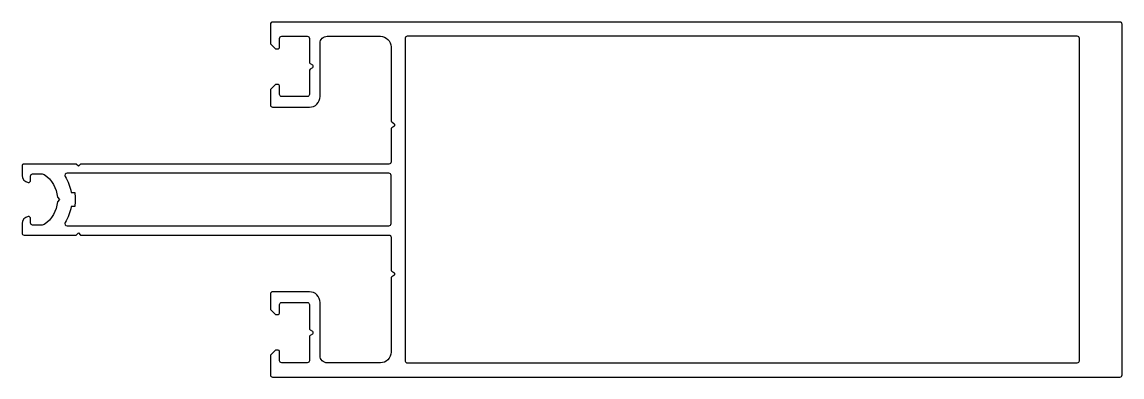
# Model space of a CAD drawing. Extents: x 554 to 709, y 848 to 898.
import ezdxf

# ---------------------------------------------------------------- set-up
doc = ezdxf.new("R2010")
doc.units = 0
doc.layers.get('0').update_dxf_attribs({"linetype": 'CONTINUOUS'})
doc.layers.add('290304SEND', color=182, linetype='CONTINUOUS')

msp = doc.modelspace()

# ---------------------------------------------------------------- linework, layer by layer
at = {"color": 0}
msp.add_lwpolyline([(555.22, 875.21), (555.22, 875.81, -0.414214), (555.52, 876.11), (556.87, 876.11, -0.149524), (557.15, 876.03, -0.229816), (559.01, 872.83), (559.32, 872.51), (559.01, 872.2, -0.229816), (557.15, 869, -0.149524), (556.87, 868.91), (555.52, 868.91, -0.414214), (555.22, 869.21), (555.22, 869.81, 0.453975), (554.88, 870.11, 0.372825), (554.02, 869.12), (554.02, 867.81, 0.414214), (554.32, 867.51), (561.67, 867.51), (561.97, 867.81), (562.27, 867.51), (605.72, 867.51, -0.414214), (606.02, 867.21), (606.02, 862.64, 0.198912), (606.11, 862.43), (606.43, 862.23, -0.414214), (606.43, 861.8), (606.11, 861.6, 0.198912), (606.02, 861.39), (606.02, 851.01, -0.414214), (604.52, 849.51), (597.02, 849.51, -0.414214), (596.02, 850.51), (596.02, 858.01, 0.414214), (594.52, 859.51), (589.32, 859.51, 0.414518), (589.02, 859.21), (589.02, 857.13, 0.198642), (589.11, 856.92), (589.63, 856.39, 0.198912), (589.84, 856.3), (590.02, 856.3, 0.414716), (590.32, 856.6), (590.32, 857.71, -0.414716), (590.62, 858.01), (594.22, 858.01, -0.414214), (594.52, 857.71), (594.52, 854.38, 0.198912), (594.61, 854.17), (594.93, 853.97, -0.414214), (594.93, 853.55), (594.61, 853.35, 0.198912), (594.52, 853.14), (594.52, 849.81, -0.414214), (594.22, 849.51), (590.62, 849.51, -0.414214), (590.32, 849.81), (590.32, 851.01, 0.414214), (590.02, 851.31), (589.84, 851.31, 0.198912), (589.63, 851.22), (589.11, 850.7, 0.198912), (589.02, 850.48), (589.02, 847.81, 0.414214), (589.32, 847.51), (708.72, 847.51, 0.414214), (709.02, 847.81), (709.02, 897.21, 0.414214), (708.72, 897.51), (589.32, 897.51, 0.414214), (589.02, 897.21), (589.02, 894.54, 0.198912), (589.11, 894.33), (589.63, 893.81, 0.198912), (589.84, 893.72), (590.02, 893.72, 0.414214), (590.32, 894.02), (590.32, 895.21, -0.414214), (590.62, 895.51), (594.22, 895.51, -0.414214), (594.52, 895.21), (594.52, 891.89, 0.198912), (594.61, 891.68), (594.93, 891.48, -0.414214), (594.93, 891.05), (594.61, 890.85, 0.198912), (594.52, 890.64), (594.52, 887.32, -0.414214), (594.22, 887.02), (590.62, 887.02, -0.414716), (590.32, 887.32), (590.32, 888.42, 0.414716), (590.02, 888.72), (589.84, 888.72, 0.198912), (589.63, 888.64), (589.11, 888.11, 0.198642), (589.02, 887.9), (589.02, 885.82, 0.414518), (589.32, 885.52), (594.52, 885.52, 0.414214), (596.02, 887.02), (596.02, 894.51, -0.414214), (597.02, 895.51), (604.52, 895.51, -0.414214), (606.02, 894.01), (606.02, 883.64, 0.198912), (606.11, 883.43), (606.43, 883.23, -0.414214), (606.43, 882.8), (606.11, 882.6, 0.198912), (606.02, 882.39), (606.02, 877.81, -0.414214), (605.72, 877.51), (562.27, 877.51), (561.97, 877.21), (561.67, 877.51), (554.32, 877.51, 0.414214), (554.02, 877.21), (554.02, 875.91, 0.372825), (554.88, 874.92, 0.46123)], format="xyb", close=True, dxfattribs=at)
msp.add_lwpolyline([(608.27, 895.51, 0.414214), (608.02, 895.26), (608.02, 849.76, 0.414214), (608.27, 849.51), (702.72, 849.51, 0.414214), (703.02, 849.81), (703.02, 895.21, 0.414214), (702.72, 895.51)], format="xyb", close=True)
at = {"layer": '290304SEND', "color": 0}
msp.add_lwpolyline([(560.11, 875.76, -0.096739), (560.94, 873.51), (561.44, 873.51, -0.074597), (561.44, 871.51), (560.94, 871.51, -0.096739), (560.11, 869.27, 0.585079), (560.37, 868.81), (605.72, 868.81, 0.414214), (606.02, 869.11), (606.02, 875.91, 0.414214), (605.72, 876.21), (560.37, 876.21, 0.585079)], format="xyb", close=True, dxfattribs=at)

doc.saveas('drawing.dxf')
